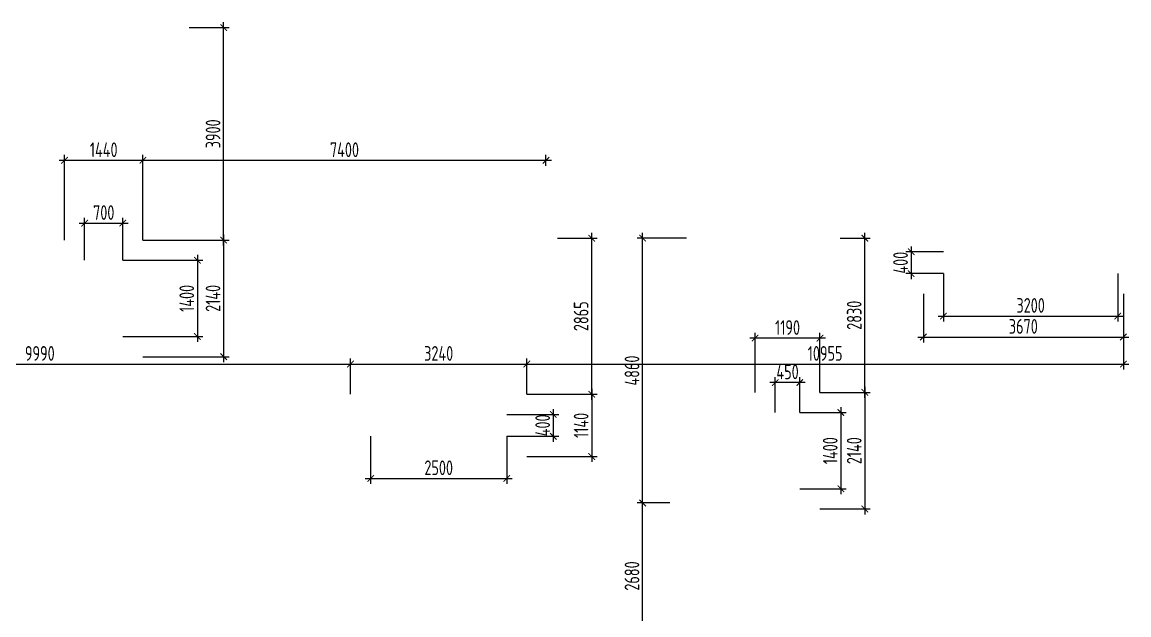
# Model space of a CAD drawing. Header units: millimetres. Extents: x -350007 to 535970, y -888 to 198380.
# Drawn here: x 509301 to 529621, y 75573 to 86451 of the extents above; entities that cross this region are included whole.
import ezdxf

# ---------------------------------------------------------------- set-up
doc = ezdxf.new("R2010")
doc.units = ezdxf.units.MM
doc.layers.add('АР_Размеры нов.', color=15, linetype='Continuous', lineweight=0)
doc.styles.add('ISOCPEUR', font='isocpeur.ttf', dxfattribs={"width": 0.7})
doc.dimstyles.new('R_100', dxfattribs={"dimtxt": 270, "dimasz": 120, "dimexe": 100, "dimexo": 0, "dimgap": 60, "dimtad": 1, "dimdec": 0, "dimrnd": 5, "dimzin": 0, "dimdsep": 46, "dimtxsty": 'ISOCPEUR', "dimblk": 'ARCHTICK', "dimcen": 0, "dimdle": 100, "dimclrd": 256, "dimclre": 256, "dimclrt": 256, "dimadec": 0, "dimazin": 0, "dimtfac": 2, "dimtdec": 0, "dimtofl": 0, "dimtmove": 1, "dimatfit": 3, "dimfxl": 1, "dimtvp": 3, "dimtolj": 1, "dimtzin": 0, "dimarcsym": 0})

# ---------------------------------------------------------------- blocks, each defined once
blk = doc.blocks.new('_ArchTick')
at = {"color": 0, "linetype": 'ByBlock', "const_width": 0.15}
blk.add_lwpolyline([(-0.5, -0.5), (0.5, 0.5)], dxfattribs=at)
blk = doc.blocks.new('*D3397')
at = {"layer": 'АР_Размеры нов.', "lineweight": -2, "transparency": 16777216}
for p, q in [((505337, 79620), (505337, 80276)), ((515330, 79620), (515330, 80276)), ((505237, 80176), (515430, 80176))]:
    blk.add_line(p, q, dxfattribs=at)
at = {"layer": 'АР_Размеры нов.', "lineweight": -2, "transparency": 16777216, "xscale": 120, "yscale": 120, "zscale": 120, "rotation": 180}
blk.add_blockref('_ArchTick', (505337, 80176), dxfattribs=at)
at = {"layer": 'АР_Размеры нов.', "lineweight": -2, "transparency": 16777216, "xscale": 120, "yscale": 120, "zscale": 120}
blk.add_blockref('_ArchTick', (515330, 80176), dxfattribs=at)
at = {"layer": 'АР_Размеры нов.', "transparency": 16777216, "insert": (509625, 80371), "char_height": 270, "attachment_point": 5, "style": 'ISOCPEUR'}
blk.add_mtext('\\A1;9990', dxfattribs=at)
blk = doc.blocks.new('*D3398')
at = {"layer": 'АР_Размеры нов.', "lineweight": -2, "transparency": 16777216}
for p, q in [((515330, 79620), (515330, 80276)), ((518568, 79620), (518568, 80276)), ((515230, 80176), (518668, 80176))]:
    blk.add_line(p, q, dxfattribs=at)
at = {"layer": 'АР_Размеры нов.', "lineweight": -2, "transparency": 16777216, "xscale": 120, "yscale": 120, "zscale": 120, "rotation": 180}
blk.add_blockref('_ArchTick', (515330, 80176), dxfattribs=at)
at = {"layer": 'АР_Размеры нов.', "lineweight": -2, "transparency": 16777216, "xscale": 120, "yscale": 120, "zscale": 120}
blk.add_blockref('_ArchTick', (518568, 80176), dxfattribs=at)
at = {"layer": 'АР_Размеры нов.', "transparency": 16777216, "insert": (516949, 80371), "char_height": 270, "attachment_point": 5, "style": 'ISOCPEUR'}
blk.add_mtext('\\A1;3240', dxfattribs=at)
blk = doc.blocks.new('*D3399')
at = {"layer": 'АР_Размеры нов.', "lineweight": -2, "transparency": 16777216}
for p, q in [((529521, 81213), (529521, 80076)), ((518568, 79620), (518568, 80276)), ((518468, 80176), (529621, 80176))]:
    blk.add_line(p, q, dxfattribs=at)
at = {"layer": 'АР_Размеры нов.', "lineweight": -2, "transparency": 16777216, "xscale": 120, "yscale": 120, "zscale": 120, "rotation": 180}
blk.add_blockref('_ArchTick', (518568, 80176), dxfattribs=at)
at = {"layer": 'АР_Размеры нов.', "lineweight": -2, "transparency": 16777216, "xscale": 120, "yscale": 120, "zscale": 120}
blk.add_blockref('_ArchTick', (529521, 80176), dxfattribs=at)
at = {"layer": 'АР_Размеры нов.', "transparency": 16777216, "insert": (524044, 80371), "char_height": 270, "attachment_point": 5, "style": 'ISOCPEUR'}
blk.add_mtext('\\A1;10955', dxfattribs=at)
blk = doc.blocks.new('*D3433')
at = {"layer": 'АР_Размеры нов.', "lineweight": -2, "transparency": 16777216}
for p, q in [((519759, 79720), (519759, 78380)), ((518568, 79620), (519859, 79620)), ((518568, 78480), (519859, 78480))]:
    blk.add_line(p, q, dxfattribs=at)
at = {"layer": 'АР_Размеры нов.', "lineweight": -2, "transparency": 16777216, "xscale": 120, "yscale": 120, "zscale": 120}
for p, rotation in [((519759, 79620), 90), ((519759, 78480), 270)]:
    blk.add_blockref('_ArchTick', p, dxfattribs=dict(at, rotation=rotation))
at = {"layer": 'АР_Размеры нов.', "transparency": 16777216, "insert": (519564, 79050), "char_height": 270, "attachment_point": 5, "rotation": 90, "style": 'ISOCPEUR'}
blk.add_mtext('\\A1;1140', dxfattribs=at)
blk = doc.blocks.new('*D3434')
at = {"layer": 'АР_Размеры нов.', "lineweight": -2, "transparency": 16777216}
for p, q in [((519759, 79520), (519759, 82586)), ((519128, 82486), (519859, 82486)), ((518568, 79620), (519859, 79620))]:
    blk.add_line(p, q, dxfattribs=at)
at = {"layer": 'АР_Размеры нов.', "lineweight": -2, "transparency": 16777216, "xscale": 120, "yscale": 120, "zscale": 120}
for p, rotation in [((519759, 82486), 90), ((519759, 79620), 270)]:
    blk.add_blockref('_ArchTick', p, dxfattribs=dict(at, rotation=rotation))
at = {"layer": 'АР_Размеры нов.', "transparency": 16777216, "insert": (519564, 81053), "char_height": 270, "attachment_point": 5, "rotation": 90, "style": 'ISOCPEUR'}
blk.add_mtext('\\A1;2865', dxfattribs=at)
blk = doc.blocks.new('*D3435')
at = {"layer": 'АР_Размеры нов.', "lineweight": -2, "transparency": 16777216}
for p, q in [((515700, 78850), (515700, 77977)), ((518198, 78850), (518198, 77977)), ((515600, 78077), (518298, 78077))]:
    blk.add_line(p, q, dxfattribs=at)
at = {"layer": 'АР_Размеры нов.', "lineweight": -2, "transparency": 16777216, "xscale": 120, "yscale": 120, "zscale": 120, "rotation": 180}
blk.add_blockref('_ArchTick', (515700, 78077), dxfattribs=at)
at = {"layer": 'АР_Размеры нов.', "lineweight": -2, "transparency": 16777216, "xscale": 120, "yscale": 120, "zscale": 120}
blk.add_blockref('_ArchTick', (518198, 78077), dxfattribs=at)
at = {"layer": 'АР_Размеры нов.', "transparency": 16777216, "insert": (516949, 78272), "char_height": 270, "attachment_point": 5, "style": 'ISOCPEUR'}
blk.add_mtext('\\A1;2500', dxfattribs=at)
blk = doc.blocks.new('*D3475')
at = {"layer": 'АР_Размеры нов.', "lineweight": -2, "transparency": 16777216}
for p, q in [((526217, 81836), (526217, 80957)), ((529417, 81836), (529417, 80957)), ((526117, 81057), (529517, 81057))]:
    blk.add_line(p, q, dxfattribs=at)
at = {"layer": 'АР_Размеры нов.', "lineweight": -2, "transparency": 16777216, "xscale": 120, "yscale": 120, "zscale": 120, "rotation": 180}
blk.add_blockref('_ArchTick', (526217, 81057), dxfattribs=at)
at = {"layer": 'АР_Размеры нов.', "lineweight": -2, "transparency": 16777216, "xscale": 120, "yscale": 120, "zscale": 120}
blk.add_blockref('_ArchTick', (529417, 81057), dxfattribs=at)
at = {"layer": 'АР_Размеры нов.', "transparency": 16777216, "insert": (527817, 81252), "char_height": 270, "attachment_point": 5, "style": 'ISOCPEUR'}
blk.add_mtext('\\A1;3200', dxfattribs=at)
blk = doc.blocks.new('*D3476')
at = {"layer": 'АР_Размеры нов.', "lineweight": -2, "transparency": 16777216}
for p, q in [((525847, 81466), (525847, 80572)), ((529519, 81466), (529519, 80572)), ((525747, 80672), (529619, 80672))]:
    blk.add_line(p, q, dxfattribs=at)
at = {"layer": 'АР_Размеры нов.', "lineweight": -2, "transparency": 16777216, "xscale": 120, "yscale": 120, "zscale": 120, "rotation": 180}
blk.add_blockref('_ArchTick', (525847, 80672), dxfattribs=at)
at = {"layer": 'АР_Размеры нов.', "lineweight": -2, "transparency": 16777216, "xscale": 120, "yscale": 120, "zscale": 120}
blk.add_blockref('_ArchTick', (529519, 80672), dxfattribs=at)
at = {"layer": 'АР_Размеры нов.', "transparency": 16777216, "insert": (527683, 80867), "char_height": 270, "attachment_point": 5, "style": 'ISOCPEUR'}
blk.add_mtext('\\A1;3670', dxfattribs=at)
blk = doc.blocks.new('*D3477')
at = {"layer": 'АР_Размеры нов.', "lineweight": -2, "transparency": 16777216}
for p, q in [((525624, 82336), (525624, 81736)), ((526217, 82236), (525524, 82236)), ((526217, 81836), (525524, 81836))]:
    blk.add_line(p, q, dxfattribs=at)
at = {"layer": 'АР_Размеры нов.', "lineweight": -2, "transparency": 16777216, "xscale": 120, "yscale": 120, "zscale": 120}
for p, rotation in [((525624, 82236), 90), ((525624, 81836), 270)]:
    blk.add_blockref('_ArchTick', p, dxfattribs=dict(at, rotation=rotation))
at = {"layer": 'АР_Размеры нов.', "transparency": 16777216, "insert": (525429, 82036), "char_height": 270, "attachment_point": 5, "rotation": 90, "style": 'ISOCPEUR'}
blk.add_mtext('\\A1;400', dxfattribs=at)
blk = doc.blocks.new('*D3480')
at = {"layer": 'АР_Размеры нов.', "lineweight": -2, "transparency": 16777216}
for p, q in [((521191, 77626), (520593, 77626)), ((520693, 74846), (520693, 77726)), ((521191, 74946), (520593, 74946))]:
    blk.add_line(p, q, dxfattribs=at)
at = {"layer": 'АР_Размеры нов.', "lineweight": -2, "transparency": 16777216, "xscale": 120, "yscale": 120, "zscale": 120}
for p, rotation in [((520693, 77626), 90), ((520693, 74946), 270)]:
    blk.add_blockref('_ArchTick', p, dxfattribs=dict(at, rotation=rotation))
at = {"layer": 'АР_Размеры нов.', "transparency": 16777216, "insert": (520498, 76286), "char_height": 270, "attachment_point": 5, "rotation": 90, "style": 'ISOCPEUR'}
blk.add_mtext('\\A1;2680', dxfattribs=at)
blk = doc.blocks.new('*D3481')
at = {"layer": 'АР_Размеры нов.', "lineweight": -2, "transparency": 16777216}
for p, q in [((520693, 77526), (520693, 82586)), ((521497, 82486), (520593, 82486)), ((521191, 77626), (520593, 77626))]:
    blk.add_line(p, q, dxfattribs=at)
at = {"layer": 'АР_Размеры нов.', "lineweight": -2, "transparency": 16777216, "xscale": 120, "yscale": 120, "zscale": 120}
for p, rotation in [((520693, 82486), 90), ((520693, 77626), 270)]:
    blk.add_blockref('_ArchTick', p, dxfattribs=dict(at, rotation=rotation))
at = {"layer": 'АР_Размеры нов.', "transparency": 16777216, "insert": (520498, 80056), "char_height": 270, "attachment_point": 5, "rotation": 90, "style": 'ISOCPEUR'}
blk.add_mtext('\\A1;4860', dxfattribs=at)
blk = doc.blocks.new('*D3666')
at = {"layer": 'АР_Размеры нов.', "lineweight": -2, "transparency": 16777216}
for p, q in [((512518, 82181), (512518, 80581)), ((511149, 82081), (512618, 82081)), ((511149, 80681), (512618, 80681))]:
    blk.add_line(p, q, dxfattribs=at)
at = {"layer": 'АР_Размеры нов.', "lineweight": -2, "transparency": 16777216, "xscale": 120, "yscale": 120, "zscale": 120}
for p, rotation in [((512518, 82081), 90), ((512518, 80681), 270)]:
    blk.add_blockref('_ArchTick', p, dxfattribs=dict(at, rotation=rotation))
at = {"layer": 'АР_Размеры нов.', "transparency": 16777216, "insert": (512323, 81381), "char_height": 270, "attachment_point": 5, "rotation": 90, "style": 'ISOCPEUR'}
blk.add_mtext('\\A1;1400', dxfattribs=at)
blk = doc.blocks.new('*D3667')
at = {"layer": 'АР_Размеры нов.', "lineweight": -2, "transparency": 16777216}
for p, q in [((513001, 82551), (513001, 80211)), ((511519, 82451), (513101, 82451)), ((511519, 80311), (513101, 80311))]:
    blk.add_line(p, q, dxfattribs=at)
at = {"layer": 'АР_Размеры нов.', "lineweight": -2, "transparency": 16777216, "xscale": 120, "yscale": 120, "zscale": 120}
for p, rotation in [((513001, 82451), 90), ((513001, 80311), 270)]:
    blk.add_blockref('_ArchTick', p, dxfattribs=dict(at, rotation=rotation))
at = {"layer": 'АР_Размеры нов.', "transparency": 16777216, "insert": (512806, 81381), "char_height": 270, "attachment_point": 5, "rotation": 90, "style": 'ISOCPEUR'}
blk.add_mtext('\\A1;2140', dxfattribs=at)
blk = doc.blocks.new('*D3668')
at = {"layer": 'АР_Размеры нов.', "lineweight": -2, "transparency": 16777216}
for p, q in [((513001, 82351), (513001, 86451)), ((512370, 86351), (513101, 86351)), ((511519, 82451), (513101, 82451))]:
    blk.add_line(p, q, dxfattribs=at)
at = {"layer": 'АР_Размеры нов.', "lineweight": -2, "transparency": 16777216, "xscale": 120, "yscale": 120, "zscale": 120}
for p, rotation in [((513001, 86351), 90), ((513001, 82451), 270)]:
    blk.add_blockref('_ArchTick', p, dxfattribs=dict(at, rotation=rotation))
at = {"layer": 'АР_Размеры нов.', "transparency": 16777216, "insert": (512806, 84401), "char_height": 270, "attachment_point": 5, "rotation": 90, "style": 'ISOCPEUR'}
blk.add_mtext('\\A1;3900', dxfattribs=at)
blk = doc.blocks.new('*D3669')
at = {"layer": 'АР_Размеры нов.', "lineweight": -2, "transparency": 16777216}
for p, q in [((511519, 82451), (511519, 84014)), ((518919, 83816), (518919, 84014)), ((519019, 83914), (511419, 83914))]:
    blk.add_line(p, q, dxfattribs=at)
at = {"layer": 'АР_Размеры нов.', "lineweight": -2, "transparency": 16777216, "xscale": 120, "yscale": 120, "zscale": 120, "rotation": 180}
blk.add_blockref('_ArchTick', (511519, 83914), dxfattribs=at)
at = {"layer": 'АР_Размеры нов.', "lineweight": -2, "transparency": 16777216, "xscale": 120, "yscale": 120, "zscale": 120}
blk.add_blockref('_ArchTick', (518919, 83914), dxfattribs=at)
at = {"layer": 'АР_Размеры нов.', "transparency": 16777216, "insert": (515219, 84109), "char_height": 270, "attachment_point": 5, "style": 'ISOCPEUR'}
blk.add_mtext('\\A1;7400', dxfattribs=at)
blk = doc.blocks.new('*D3670')
at = {"layer": 'АР_Размеры нов.', "lineweight": -2, "transparency": 16777216}
for p, q in [((510079, 82451), (510079, 84014)), ((511519, 82451), (511519, 84014)), ((511619, 83914), (509979, 83914))]:
    blk.add_line(p, q, dxfattribs=at)
at = {"layer": 'АР_Размеры нов.', "lineweight": -2, "transparency": 16777216, "xscale": 120, "yscale": 120, "zscale": 120, "rotation": 180}
blk.add_blockref('_ArchTick', (510079, 83914), dxfattribs=at)
at = {"layer": 'АР_Размеры нов.', "lineweight": -2, "transparency": 16777216, "xscale": 120, "yscale": 120, "zscale": 120}
blk.add_blockref('_ArchTick', (511519, 83914), dxfattribs=at)
at = {"layer": 'АР_Размеры нов.', "transparency": 16777216, "insert": (510799, 84109), "char_height": 270, "attachment_point": 5, "style": 'ISOCPEUR'}
blk.add_mtext('\\A1;1440', dxfattribs=at)
blk = doc.blocks.new('*D3671')
at = {"layer": 'АР_Размеры нов.', "lineweight": -2, "transparency": 16777216}
for p, q in [((510349, 82761), (511249, 82761)), ((510449, 82081), (510449, 82861)), ((511149, 82081), (511149, 82861))]:
    blk.add_line(p, q, dxfattribs=at)
at = {"layer": 'АР_Размеры нов.', "lineweight": -2, "transparency": 16777216, "xscale": 120, "yscale": 120, "zscale": 120, "rotation": 180}
blk.add_blockref('_ArchTick', (510449, 82761), dxfattribs=at)
at = {"layer": 'АР_Размеры нов.', "lineweight": -2, "transparency": 16777216, "xscale": 120, "yscale": 120, "zscale": 120}
blk.add_blockref('_ArchTick', (511149, 82761), dxfattribs=at)
at = {"layer": 'АР_Размеры нов.', "transparency": 16777216, "insert": (510799, 82956), "char_height": 270, "attachment_point": 5, "style": 'ISOCPEUR'}
blk.add_mtext('\\A1;700', dxfattribs=at)
blk = doc.blocks.new('*D3672')
at = {"layer": 'АР_Размеры нов.', "lineweight": -2, "transparency": 16777216}
for p, q in [((518198, 79250), (519153, 79250)), ((519053, 79350), (519053, 78750)), ((518198, 78850), (519153, 78850))]:
    blk.add_line(p, q, dxfattribs=at)
at = {"layer": 'АР_Размеры нов.', "lineweight": -2, "transparency": 16777216, "xscale": 120, "yscale": 120, "zscale": 120}
for p, rotation in [((519053, 79250), 90), ((519053, 78850), 270)]:
    blk.add_blockref('_ArchTick', p, dxfattribs=dict(at, rotation=rotation))
at = {"layer": 'АР_Размеры нов.', "transparency": 16777216, "insert": (518858, 79050), "char_height": 270, "attachment_point": 5, "rotation": 90, "style": 'ISOCPEUR'}
blk.add_mtext('\\A1;400', dxfattribs=at)
blk = doc.blocks.new('*D3708')
at = {"layer": 'АР_Размеры нов.', "lineweight": -2, "transparency": 16777216}
for p, q in [((523579, 79286), (524433, 79286)), ((524333, 79386), (524333, 77786)), ((523579, 77886), (524433, 77886))]:
    blk.add_line(p, q, dxfattribs=at)
at = {"layer": 'АР_Размеры нов.', "lineweight": -2, "transparency": 16777216, "xscale": 120, "yscale": 120, "zscale": 120}
for p, rotation in [((524333, 79286), 90), ((524333, 77886), 270)]:
    blk.add_blockref('_ArchTick', p, dxfattribs=dict(at, rotation=rotation))
at = {"layer": 'АР_Размеры нов.', "transparency": 16777216, "insert": (524138, 78586), "char_height": 270, "attachment_point": 5, "rotation": 90, "style": 'ISOCPEUR'}
blk.add_mtext('\\A1;1400', dxfattribs=at)
blk = doc.blocks.new('*D3709')
at = {"layer": 'АР_Размеры нов.', "lineweight": -2, "transparency": 16777216}
for p, q in [((523949, 79656), (524873, 79656)), ((524773, 79756), (524773, 77416)), ((523949, 77516), (524873, 77516))]:
    blk.add_line(p, q, dxfattribs=at)
at = {"layer": 'АР_Размеры нов.', "lineweight": -2, "transparency": 16777216, "xscale": 120, "yscale": 120, "zscale": 120}
for p, rotation in [((524773, 79656), 90), ((524773, 77516), 270)]:
    blk.add_blockref('_ArchTick', p, dxfattribs=dict(at, rotation=rotation))
at = {"layer": 'АР_Размеры нов.', "transparency": 16777216, "insert": (524578, 78586), "char_height": 270, "attachment_point": 5, "rotation": 90, "style": 'ISOCPEUR'}
blk.add_mtext('\\A1;2140', dxfattribs=at)
blk = doc.blocks.new('*D3710')
at = {"layer": 'АР_Размеры нов.', "lineweight": -2, "transparency": 16777216}
for p, q in [((524773, 79556), (524773, 82586)), ((524319, 82486), (524873, 82486)), ((523949, 79656), (524873, 79656))]:
    blk.add_line(p, q, dxfattribs=at)
at = {"layer": 'АР_Размеры нов.', "lineweight": -2, "transparency": 16777216, "xscale": 120, "yscale": 120, "zscale": 120}
for p, rotation in [((524773, 82486), 90), ((524773, 79656), 270)]:
    blk.add_blockref('_ArchTick', p, dxfattribs=dict(at, rotation=rotation))
at = {"layer": 'АР_Размеры нов.', "transparency": 16777216, "insert": (524578, 81071), "char_height": 270, "attachment_point": 5, "rotation": 90, "style": 'ISOCPEUR'}
blk.add_mtext('\\A1;2830', dxfattribs=at)
blk = doc.blocks.new('*D3711')
at = {"layer": 'АР_Размеры нов.', "lineweight": -2, "transparency": 16777216}
for p, q in [((523129, 79286), (523129, 79937)), ((523579, 79286), (523579, 79937)), ((523679, 79837), (523029, 79837))]:
    blk.add_line(p, q, dxfattribs=at)
at = {"layer": 'АР_Размеры нов.', "lineweight": -2, "transparency": 16777216, "xscale": 120, "yscale": 120, "zscale": 120, "rotation": 180}
blk.add_blockref('_ArchTick', (523129, 79837), dxfattribs=at)
at = {"layer": 'АР_Размеры нов.', "lineweight": -2, "transparency": 16777216, "xscale": 120, "yscale": 120, "zscale": 120}
blk.add_blockref('_ArchTick', (523579, 79837), dxfattribs=at)
at = {"layer": 'АР_Размеры нов.', "transparency": 16777216, "insert": (523354, 80032), "char_height": 270, "attachment_point": 5, "style": 'ISOCPEUR'}
blk.add_mtext('\\A1;450', dxfattribs=at)
blk = doc.blocks.new('*D3712')
at = {"layer": 'АР_Размеры нов.', "lineweight": -2, "transparency": 16777216}
for p, q in [((522759, 79656), (522759, 80751)), ((523949, 79656), (523949, 80751)), ((524049, 80651), (522659, 80651))]:
    blk.add_line(p, q, dxfattribs=at)
at = {"layer": 'АР_Размеры нов.', "lineweight": -2, "transparency": 16777216, "xscale": 120, "yscale": 120, "zscale": 120, "rotation": 180}
blk.add_blockref('_ArchTick', (522759, 80651), dxfattribs=at)
at = {"layer": 'АР_Размеры нов.', "lineweight": -2, "transparency": 16777216, "xscale": 120, "yscale": 120, "zscale": 120}
blk.add_blockref('_ArchTick', (523949, 80651), dxfattribs=at)
at = {"layer": 'АР_Размеры нов.', "transparency": 16777216, "insert": (523354, 80846), "char_height": 270, "attachment_point": 5, "style": 'ISOCPEUR'}
blk.add_mtext('\\A1;1190', dxfattribs=at)

msp = doc.modelspace()

# ---------------------------------------------------------------- dimensions: what is measured, and where the dimension line sits
at = {"layer": 'АР_Размеры нов.'}
for base, p1, p2, picture, middle in [((513000.8, 86350.7), (511519.3, 82450.7), (512370.3, 86350.7), '*D3668', (512805.8, 84400.7)), ((513000.8, 80310.7), (511519.3, 82450.7), (511519.3, 80310.7), '*D3667', (512805.8, 81380.7)), ((519759.5, 82485.7), (518567.9, 79620.4), (519128.1, 82485.7), '*D3434', (519564.5, 81053)), ((520693.2, 82485.7), (521191.1, 77625.9), (521497.1, 82485.7), '*D3481', (520498.2, 80055.8)), ((524773, 82485.7), (523949.3, 79655.7), (524319.5, 82485.7), '*D3710', (524578, 81070.7)), ((512518.1, 80680.7), (511149.3, 82080.7), (511149.3, 80680.7), '*D3666', (512323.1, 81380.7)), ((519759.5, 78480.4), (518567.9, 79620.4), (518567.9, 78480.4), '*D3433', (519564.5, 79050.4)), ((524773, 77515.7), (523949.3, 79655.7), (523949.3, 77515.7), '*D3709', (524578, 78585.7)), ((524333.5, 77885.7), (523579.3, 79285.7), (523579.3, 77885.7), '*D3708', (524138.5, 78585.7)), ((520693.2, 77625.9), (521190.9, 74945.8), (521191.1, 77625.9), '*D3480', (520498.2, 76285.9))]:
    dim = msp.add_linear_dim(base=base, p1=p1, p2=p2, angle=90, dimstyle='R_100', override={"dimpost": '\\X'}, dxfattribs=at)
    dim.commit()
    dim.dimension.update_dxf_attribs({"geometry": picture, "text_midpoint": middle})
for base, p1, p2, picture, middle in [((510079.3, 83913.8), (511519.3, 82450.7), (510079.3, 82450.7), '*D3670', (510799.3, 84108.8)), ((511519.3, 83913.8), (518919.3, 83815.9), (511519.3, 82450.7), '*D3669', (515219.3, 84108.8)), ((511149.3, 82761.5), (510449.3, 82080.7), (511149.3, 82080.7), '*D3671', (510799.3, 82956.5)), ((529417.4, 81056.7), (526217.4, 81835.7), (529417.4, 81835.7), '*D3475', (527817.4, 81251.7)), ((529519.3, 80672.3), (525847.4, 81465.7), (529519.3, 81465.7), '*D3476', (527683.4, 80867.3)), ((529520.5, 80175.6), (518567.9, 79620.3), (529520.5, 81212.8), '*D3399', (524044.2, 80370.6)), ((522759.3, 80650.7), (523949.3, 79655.7), (522759.3, 79655.7), '*D3712', (523354.3, 80845.7)), ((518567.9, 80175.6), (515329.7, 79620.4), (518567.9, 79620.3), '*D3398', (516948.8, 80370.6)), ((518197.9, 78077.1), (515699.7, 78850.4), (518197.9, 78850.3), '*D3435', (516948.8, 78272.1))]:
    dim = msp.add_linear_dim(base=base, p1=p1, p2=p2, dimstyle='R_100', override={"dimpost": '\\X'}, dxfattribs=at)
    dim.commit()
    dim.dimension.update_dxf_attribs({"geometry": picture, "text_midpoint": middle})
for base, p1, p2, picture, middle in [((525623.5, 81835.7), (526217.4, 82235.7), (526217.4, 81835.7), '*D3477', (525623.5, 82035.7)), ((519052.6, 78850.3), (518197.9, 79250.3), (518197.9, 78850.3), '*D3672', (519052.6, 79050.3))]:
    dim = msp.add_linear_dim(base=base, p1=p1, p2=p2, angle=90, dimstyle='R_100', override={"dimpost": '\\X'}, dxfattribs=at)
    dim.commit()
    dim.dimension.update_dxf_attribs({"geometry": picture, "text_midpoint": middle, "dimtype": 160})
for base, p1, p2, picture, middle in [((515329.7, 80175.6), (505337.3, 79620.3), (515329.7, 79620.4), '*D3397', (509625.2, 80175.6)), ((523129.3, 79836.9), (523579.3, 79285.7), (523129.3, 79285.7), '*D3711', (523354.3, 79836.9))]:
    dim = msp.add_linear_dim(base=base, p1=p1, p2=p2, dimstyle='R_100', override={"dimpost": '\\X'}, dxfattribs=at)
    dim.commit()
    dim.dimension.update_dxf_attribs({"geometry": picture, "text_midpoint": middle, "dimtype": 160})

doc.saveas('drawing.dxf')
